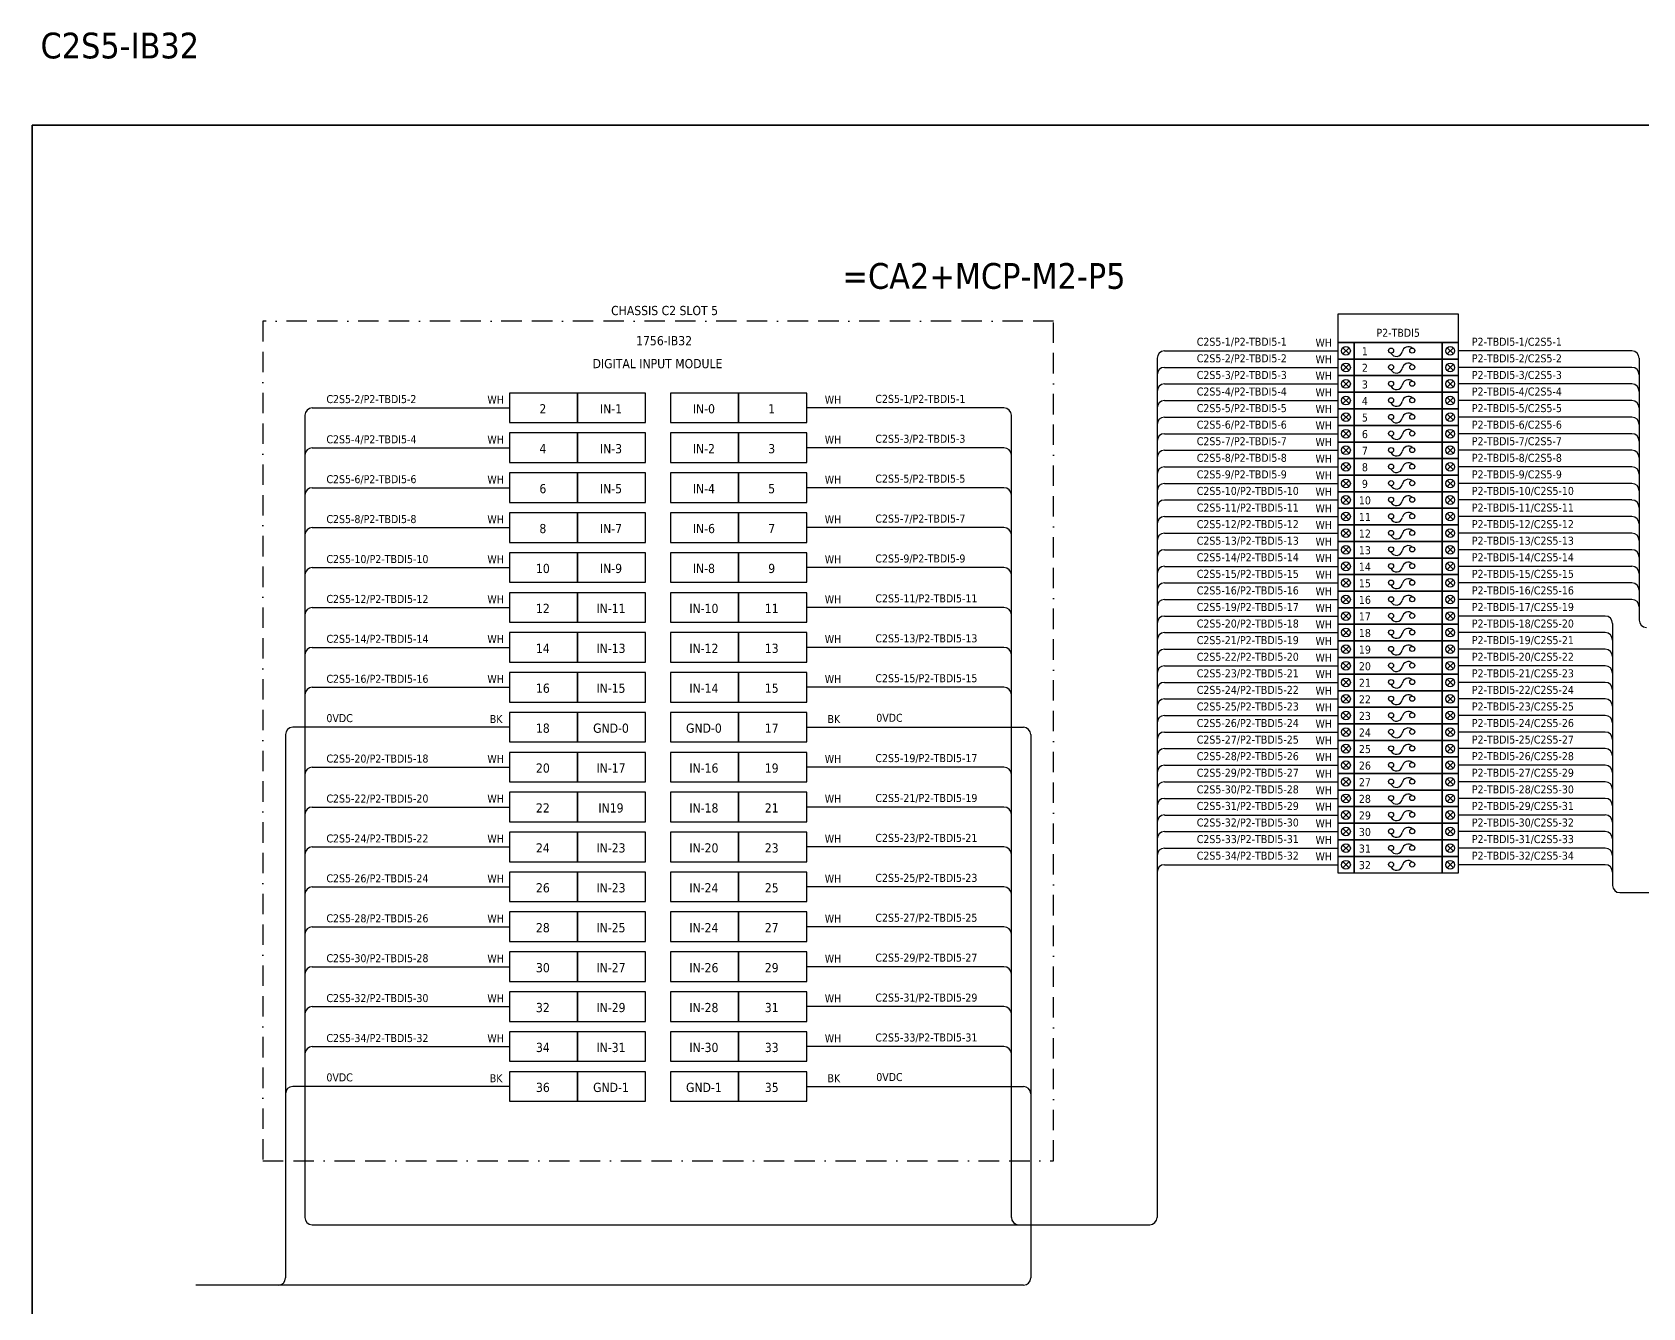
# Model space of a CAD drawing. Header units: millimetres. Extents: x 0 to 54213, y -3004 to 2820.
# Drawn here: x 20967 to 22969, y -1770 to -184 of the extents above; entities that cross this region are included whole.
import ezdxf
from ezdxf.enums import TextEntityAlignment as Align

# ---------------------------------------------------------------- set-up
doc = ezdxf.new("R2010")
doc.units = ezdxf.units.MM
doc.linetypes.add('BORDERX2', pattern=[88.9, 25.4, -12.7, 25.4, -12.7, 0, -12.7])
doc.layers.add('HELPPOINT', color=7, linetype='Continuous')
doc.layers.add('x01001-FrameArea', color=2, linetype='BORDERX2')
for name, color, linetype, lineweight in [('IE-EQUIP', 253, 'Continuous', 25), ('IE-WIRE', 7, 'Continuous', 25), ('power', 7, 'Continuous', 25)]:
    doc.layers.add(name, color=color, linetype=linetype, lineweight=lineweight)
doc.styles.add('Tahoma', font='')
doc.styles.get('Tahoma').set_extended_font_data('Tahoma')

msp = doc.modelspace()

# ---------------------------------------------------------------- linework, layer by layer
at = {"color": 1, "ltscale": 25.4}
for p, q in [((22603.7, -576.7), (22596.1, -584.4)), ((22596.1, -576.7), (22603.7, -584.4)), ((22725.8, -576.7), (22733.5, -584.4)), ((22733.5, -576.7), (22725.8, -584.4)), ((22603.7, -597.3), (22596.1, -605)), ((22596.1, -597.3), (22603.7, -605)), ((22725.8, -597.3), (22733.5, -605)), ((22733.5, -597.3), (22725.8, -605)), ((22603.7, -617.9), (22596.1, -625.6)), ((22596.1, -617.9), (22603.7, -625.6)), ((22725.8, -617.9), (22733.5, -625.6)), ((22733.5, -617.9), (22725.8, -625.6)), ((22603.7, -638.5), (22596.1, -646.2)), ((22596.1, -638.5), (22603.7, -646.2)), ((22725.8, -638.5), (22733.5, -646.2)), ((22733.5, -638.5), (22725.8, -646.2)), ((22603.7, -659.1), (22596.1, -666.8)), ((22596.1, -659.1), (22603.7, -666.8)), ((22725.8, -659.1), (22733.5, -666.8)), ((22733.5, -659.1), (22725.8, -666.8)), ((22603.7, -679.7), (22596.1, -687.4)), ((22596.1, -679.7), (22603.7, -687.4)), ((22725.8, -679.7), (22733.5, -687.4)), ((22733.5, -679.7), (22725.8, -687.4)), ((22603.7, -700.4), (22596.1, -708)), ((22596.1, -700.4), (22603.7, -708)), ((22725.8, -700.4), (22733.5, -708)), ((22733.5, -700.4), (22725.8, -708)), ((22603.7, -721), (22596.1, -728.6)), ((22596.1, -721), (22603.7, -728.6)), ((22725.8, -721), (22733.5, -728.6)), ((22733.5, -721), (22725.8, -728.6)), ((22603.7, -741.6), (22596.1, -749.3)), ((22596.1, -741.6), (22603.7, -749.3)), ((22725.8, -741.6), (22733.5, -749.3)), ((22733.5, -741.6), (22725.8, -749.3)), ((22603.7, -762.2), (22596.1, -769.9)), ((22596.1, -762.2), (22603.7, -769.9)), ((22725.8, -762.2), (22733.5, -769.9)), ((22733.5, -762.2), (22725.8, -769.9)), ((22603.7, -782.8), (22596.1, -790.5)), ((22596.1, -782.8), (22603.7, -790.5)), ((22725.8, -782.8), (22733.5, -790.5)), ((22733.5, -782.8), (22725.8, -790.5)), ((22603.7, -803.4), (22596.1, -811.1)), ((22596.1, -803.4), (22603.7, -811.1)), ((22725.8, -803.4), (22733.5, -811.1)), ((22733.5, -803.4), (22725.8, -811.1)), ((22603.7, -824), (22596.1, -831.7)), ((22596.1, -824), (22603.7, -831.7)), ((22725.8, -824), (22733.5, -831.7)), ((22733.5, -824), (22725.8, -831.7)), ((22603.7, -844.6), (22596.1, -852.3)), ((22596.1, -844.6), (22603.7, -852.3)), ((22725.8, -844.6), (22733.5, -852.3)), ((22733.5, -844.6), (22725.8, -852.3)), ((22603.7, -865.3), (22596.1, -872.9)), ((22596.1, -865.3), (22603.7, -872.9)), ((22725.8, -865.3), (22733.5, -872.9)), ((22733.5, -865.3), (22725.8, -872.9)), ((22603.7, -885.9), (22596.1, -893.5)), ((22596.1, -885.9), (22603.7, -893.5)), ((22725.8, -885.9), (22733.5, -893.5)), ((22733.5, -885.9), (22725.8, -893.5)), ((22603.7, -906.5), (22596.1, -914.1)), ((22596.1, -906.5), (22603.7, -914.1)), ((22725.8, -906.5), (22733.5, -914.1)), ((22733.5, -906.5), (22725.8, -914.1)), ((22603.7, -927.1), (22596.1, -934.8)), ((22596.1, -927.1), (22603.7, -934.8)), ((22725.8, -927.1), (22733.5, -934.8)), ((22733.5, -927.1), (22725.8, -934.8)), ((22603.7, -947.7), (22596.1, -955.4)), ((22596.1, -947.7), (22603.7, -955.4)), ((22725.8, -947.7), (22733.5, -955.4)), ((22733.5, -947.7), (22725.8, -955.4)), ((22603.7, -968.3), (22596.1, -976)), ((22596.1, -968.3), (22603.7, -976)), ((22725.8, -968.3), (22733.5, -976)), ((22733.5, -968.3), (22725.8, -976)), ((22603.7, -988.9), (22596.1, -996.6)), ((22596.1, -988.9), (22603.7, -996.6)), ((22725.8, -988.9), (22733.5, -996.6)), ((22733.5, -988.9), (22725.8, -996.6)), ((22603.7, -1009.5), (22596.1, -1017.2)), ((22596.1, -1009.5), (22603.7, -1017.2)), ((22725.8, -1009.5), (22733.5, -1017.2)), ((22733.5, -1009.5), (22725.8, -1017.2)), ((22603.7, -1030.1), (22596.1, -1037.8)), ((22596.1, -1030.1), (22603.7, -1037.8)), ((22725.8, -1030.1), (22733.5, -1037.8)), ((22733.5, -1030.1), (22725.8, -1037.8)), ((22603.7, -1050.8), (22596.1, -1058.4)), ((22596.1, -1050.8), (22603.7, -1058.4)), ((22725.8, -1050.8), (22733.5, -1058.4)), ((22733.5, -1050.8), (22725.8, -1058.4)), ((22603.7, -1071.4), (22596.1, -1079)), ((22596.1, -1071.4), (22603.7, -1079)), ((22725.8, -1071.4), (22733.5, -1079)), ((22733.5, -1071.4), (22725.8, -1079)), ((22603.7, -1092), (22596.1, -1099.7)), ((22596.1, -1092), (22603.7, -1099.7)), ((22725.8, -1092), (22733.5, -1099.7)), ((22733.5, -1092), (22725.8, -1099.7)), ((22603.7, -1112.6), (22596.1, -1120.3)), ((22596.1, -1112.6), (22603.7, -1120.3)), ((22725.8, -1112.6), (22733.5, -1120.3)), ((22733.5, -1112.6), (22725.8, -1120.3)), ((22603.7, -1133.2), (22596.1, -1140.9)), ((22596.1, -1133.2), (22603.7, -1140.9)), ((22725.8, -1133.2), (22733.5, -1140.9)), ((22733.5, -1133.2), (22725.8, -1140.9)), ((22603.7, -1153.8), (22596.1, -1161.5)), ((22596.1, -1153.8), (22603.7, -1161.5)), ((22725.8, -1153.8), (22733.5, -1161.5)), ((22733.5, -1153.8), (22725.8, -1161.5)), ((22603.7, -1174.4), (22596.1, -1182.1)), ((22596.1, -1174.4), (22603.7, -1182.1)), ((22725.8, -1174.4), (22733.5, -1182.1)), ((22733.5, -1174.4), (22725.8, -1182.1)), ((22603.7, -1195), (22596.1, -1202.7)), ((22596.1, -1195), (22603.7, -1202.7)), ((22725.8, -1195), (22733.5, -1202.7)), ((22733.5, -1195), (22725.8, -1202.7)), ((22603.7, -1215.7), (22596.1, -1223.3)), ((22596.1, -1215.7), (22603.7, -1223.3)), ((22725.8, -1215.7), (22733.5, -1223.3)), ((22733.5, -1215.7), (22725.8, -1223.3))]:
    msp.add_line(p, q, dxfattribs=at)
at = {"color": 4, "ltscale": 25.4}
msp.add_lwpolyline([(22589.6, -570.2), (22739.9, -570.2), (22739.9, -535), (22589.6, -535)], close=True, dxfattribs=at)
at = {"color": 1, "ltscale": 25.4}
for points in [[(22589.6, -590.8), (22610.2, -590.8), (22610.2, -570.2), (22589.6, -570.2)], [(22610.2, -590.8), (22719.3, -590.8), (22719.3, -570.2), (22610.2, -570.2)], [(22719.3, -590.8), (22739.9, -590.8), (22739.9, -570.2), (22719.3, -570.2)], [(22589.6, -611.4), (22610.2, -611.4), (22610.2, -590.8), (22589.6, -590.8)], [(22610.2, -611.4), (22719.3, -611.4), (22719.3, -590.8), (22610.2, -590.8)], [(22719.3, -611.4), (22739.9, -611.4), (22739.9, -590.8), (22719.3, -590.8)], [(22589.6, -632.1), (22610.2, -632.1), (22610.2, -611.4), (22589.6, -611.4)], [(22610.2, -632.1), (22719.3, -632.1), (22719.3, -611.4), (22610.2, -611.4)], [(22719.3, -632.1), (22739.9, -632.1), (22739.9, -611.4), (22719.3, -611.4)], [(22589.6, -652.7), (22610.2, -652.7), (22610.2, -632.1), (22589.6, -632.1)], [(22610.2, -652.7), (22719.3, -652.7), (22719.3, -632.1), (22610.2, -632.1)], [(22719.3, -652.7), (22739.9, -652.7), (22739.9, -632.1), (22719.3, -632.1)], [(22589.6, -673.3), (22610.2, -673.3), (22610.2, -652.7), (22589.6, -652.7)], [(22610.2, -673.3), (22719.3, -673.3), (22719.3, -652.7), (22610.2, -652.7)], [(22719.3, -673.3), (22739.9, -673.3), (22739.9, -652.7), (22719.3, -652.7)], [(22589.6, -693.9), (22610.2, -693.9), (22610.2, -673.3), (22589.6, -673.3)], [(22610.2, -693.9), (22719.3, -693.9), (22719.3, -673.3), (22610.2, -673.3)], [(22719.3, -693.9), (22739.9, -693.9), (22739.9, -673.3), (22719.3, -673.3)], [(22589.6, -714.5), (22610.2, -714.5), (22610.2, -693.9), (22589.6, -693.9)], [(22610.2, -714.5), (22719.3, -714.5), (22719.3, -693.9), (22610.2, -693.9)], [(22719.3, -714.5), (22739.9, -714.5), (22739.9, -693.9), (22719.3, -693.9)], [(22589.6, -735.1), (22610.2, -735.1), (22610.2, -714.5), (22589.6, -714.5)], [(22610.2, -735.1), (22719.3, -735.1), (22719.3, -714.5), (22610.2, -714.5)], [(22719.3, -735.1), (22739.9, -735.1), (22739.9, -714.5), (22719.3, -714.5)], [(22589.6, -755.7), (22610.2, -755.7), (22610.2, -735.1), (22589.6, -735.1)], [(22610.2, -755.7), (22719.3, -755.7), (22719.3, -735.1), (22610.2, -735.1)], [(22719.3, -755.7), (22739.9, -755.7), (22739.9, -735.1), (22719.3, -735.1)], [(22589.6, -776.3), (22610.2, -776.3), (22610.2, -755.7), (22589.6, -755.7)], [(22610.2, -776.3), (22719.3, -776.3), (22719.3, -755.7), (22610.2, -755.7)], [(22719.3, -776.3), (22739.9, -776.3), (22739.9, -755.7), (22719.3, -755.7)], [(22589.6, -796.9), (22610.2, -796.9), (22610.2, -776.3), (22589.6, -776.3)], [(22610.2, -796.9), (22719.3, -796.9), (22719.3, -776.3), (22610.2, -776.3)], [(22719.3, -796.9), (22739.9, -796.9), (22739.9, -776.3), (22719.3, -776.3)], [(22589.6, -817.6), (22610.2, -817.6), (22610.2, -796.9), (22589.6, -796.9)], [(22610.2, -817.6), (22719.3, -817.6), (22719.3, -796.9), (22610.2, -796.9)], [(22719.3, -817.6), (22739.9, -817.6), (22739.9, -796.9), (22719.3, -796.9)], [(22589.6, -838.2), (22610.2, -838.2), (22610.2, -817.6), (22589.6, -817.6)], [(22610.2, -838.2), (22719.3, -838.2), (22719.3, -817.6), (22610.2, -817.6)], [(22719.3, -838.2), (22739.9, -838.2), (22739.9, -817.6), (22719.3, -817.6)], [(22589.6, -858.8), (22610.2, -858.8), (22610.2, -838.2), (22589.6, -838.2)], [(22610.2, -858.8), (22719.3, -858.8), (22719.3, -838.2), (22610.2, -838.2)], [(22719.3, -858.8), (22739.9, -858.8), (22739.9, -838.2), (22719.3, -838.2)], [(22589.6, -879.4), (22610.2, -879.4), (22610.2, -858.8), (22589.6, -858.8)], [(22610.2, -879.4), (22719.3, -879.4), (22719.3, -858.8), (22610.2, -858.8)], [(22719.3, -879.4), (22739.9, -879.4), (22739.9, -858.8), (22719.3, -858.8)], [(22589.6, -900), (22610.2, -900), (22610.2, -879.4), (22589.6, -879.4)], [(22610.2, -900), (22719.3, -900), (22719.3, -879.4), (22610.2, -879.4)], [(22719.3, -900), (22739.9, -900), (22739.9, -879.4), (22719.3, -879.4)], [(22589.6, -920.6), (22610.2, -920.6), (22610.2, -900), (22589.6, -900)], [(22610.2, -920.6), (22719.3, -920.6), (22719.3, -900), (22610.2, -900)], [(22719.3, -920.6), (22739.9, -920.6), (22739.9, -900), (22719.3, -900)], [(22589.6, -941.2), (22610.2, -941.2), (22610.2, -920.6), (22589.6, -920.6)], [(22610.2, -941.2), (22719.3, -941.2), (22719.3, -920.6), (22610.2, -920.6)], [(22719.3, -941.2), (22739.9, -941.2), (22739.9, -920.6), (22719.3, -920.6)], [(22589.6, -961.8), (22610.2, -961.8), (22610.2, -941.2), (22589.6, -941.2)], [(22610.2, -961.8), (22719.3, -961.8), (22719.3, -941.2), (22610.2, -941.2)], [(22719.3, -961.8), (22739.9, -961.8), (22739.9, -941.2), (22719.3, -941.2)], [(22589.6, -982.5), (22610.2, -982.5), (22610.2, -961.8), (22589.6, -961.8)], [(22610.2, -982.5), (22719.3, -982.5), (22719.3, -961.8), (22610.2, -961.8)], [(22719.3, -982.5), (22739.9, -982.5), (22739.9, -961.8), (22719.3, -961.8)], [(22589.6, -1003.1), (22610.2, -1003.1), (22610.2, -982.5), (22589.6, -982.5)], [(22610.2, -1003.1), (22719.3, -1003.1), (22719.3, -982.5), (22610.2, -982.5)], [(22719.3, -1003.1), (22739.9, -1003.1), (22739.9, -982.5), (22719.3, -982.5)], [(22589.6, -1023.7), (22610.2, -1023.7), (22610.2, -1003.1), (22589.6, -1003.1)], [(22610.2, -1023.7), (22719.3, -1023.7), (22719.3, -1003.1), (22610.2, -1003.1)], [(22719.3, -1023.7), (22739.9, -1023.7), (22739.9, -1003.1), (22719.3, -1003.1)], [(22589.6, -1044.3), (22610.2, -1044.3), (22610.2, -1023.7), (22589.6, -1023.7)], [(22610.2, -1044.3), (22719.3, -1044.3), (22719.3, -1023.7), (22610.2, -1023.7)], [(22719.3, -1044.3), (22739.9, -1044.3), (22739.9, -1023.7), (22719.3, -1023.7)], [(22589.6, -1064.9), (22610.2, -1064.9), (22610.2, -1044.3), (22589.6, -1044.3)], [(22610.2, -1064.9), (22719.3, -1064.9), (22719.3, -1044.3), (22610.2, -1044.3)], [(22719.3, -1064.9), (22739.9, -1064.9), (22739.9, -1044.3), (22719.3, -1044.3)], [(22589.6, -1085.5), (22610.2, -1085.5), (22610.2, -1064.9), (22589.6, -1064.9)], [(22610.2, -1085.5), (22719.3, -1085.5), (22719.3, -1064.9), (22610.2, -1064.9)], [(22719.3, -1085.5), (22739.9, -1085.5), (22739.9, -1064.9), (22719.3, -1064.9)], [(22589.6, -1106.1), (22610.2, -1106.1), (22610.2, -1085.5), (22589.6, -1085.5)], [(22610.2, -1106.1), (22719.3, -1106.1), (22719.3, -1085.5), (22610.2, -1085.5)], [(22719.3, -1106.1), (22739.9, -1106.1), (22739.9, -1085.5), (22719.3, -1085.5)], [(22589.6, -1126.7), (22610.2, -1126.7), (22610.2, -1106.1), (22589.6, -1106.1)], [(22610.2, -1126.7), (22719.3, -1126.7), (22719.3, -1106.1), (22610.2, -1106.1)], [(22719.3, -1126.7), (22739.9, -1126.7), (22739.9, -1106.1), (22719.3, -1106.1)], [(22589.6, -1147.3), (22610.2, -1147.3), (22610.2, -1126.7), (22589.6, -1126.7)], [(22610.2, -1147.3), (22719.3, -1147.3), (22719.3, -1126.7), (22610.2, -1126.7)], [(22719.3, -1147.3), (22739.9, -1147.3), (22739.9, -1126.7), (22719.3, -1126.7)], [(22589.6, -1168), (22610.2, -1168), (22610.2, -1147.3), (22589.6, -1147.3)], [(22610.2, -1168), (22719.3, -1168), (22719.3, -1147.3), (22610.2, -1147.3)], [(22719.3, -1168), (22739.9, -1168), (22739.9, -1147.3), (22719.3, -1147.3)], [(22589.6, -1188.6), (22610.2, -1188.6), (22610.2, -1168), (22589.6, -1168)], [(22610.2, -1188.6), (22719.3, -1188.6), (22719.3, -1168), (22610.2, -1168)], [(22719.3, -1188.6), (22739.9, -1188.6), (22739.9, -1168), (22719.3, -1168)], [(22589.6, -1209.2), (22610.2, -1209.2), (22610.2, -1188.6), (22589.6, -1188.6)], [(22610.2, -1209.2), (22719.3, -1209.2), (22719.3, -1188.6), (22610.2, -1188.6)], [(22719.3, -1209.2), (22739.9, -1209.2), (22739.9, -1188.6), (22719.3, -1188.6)], [(22589.6, -1229.8), (22610.2, -1229.8), (22610.2, -1209.2), (22589.6, -1209.2)], [(22610.2, -1229.8), (22719.3, -1229.8), (22719.3, -1209.2), (22610.2, -1209.2)], [(22719.3, -1229.8), (22739.9, -1229.8), (22739.9, -1209.2), (22719.3, -1209.2)]]:
    msp.add_lwpolyline(points, close=True, dxfattribs=at)
for centre in [(22599.9, -580.5), (22729.6, -580.5), (22599.9, -601.1), (22729.6, -601.1), (22599.9, -621.7), (22729.6, -621.7), (22599.9, -642.4), (22729.6, -642.4), (22599.9, -663), (22729.6, -663), (22599.9, -683.6), (22729.6, -683.6), (22599.9, -704.2), (22729.6, -704.2), (22599.9, -724.8), (22729.6, -724.8), (22599.9, -745.4), (22729.6, -745.4), (22599.9, -766), (22729.6, -766), (22599.9, -786.6), (22729.6, -786.6), (22599.9, -807.3), (22729.6, -807.3), (22599.9, -827.9), (22729.6, -827.9), (22599.9, -848.5), (22729.6, -848.5), (22599.9, -869.1), (22729.6, -869.1), (22599.9, -889.7), (22729.6, -889.7), (22599.9, -910.3), (22729.6, -910.3), (22599.9, -930.9), (22729.6, -930.9), (22599.9, -951.5), (22729.6, -951.5), (22599.9, -972.1), (22729.6, -972.1), (22599.9, -992.8), (22729.6, -992.8), (22599.9, -1013.4), (22729.6, -1013.4), (22599.9, -1034), (22729.6, -1034), (22599.9, -1054.6), (22729.6, -1054.6), (22599.9, -1075.2), (22729.6, -1075.2), (22599.9, -1095.8), (22729.6, -1095.8), (22599.9, -1116.4), (22729.6, -1116.4), (22599.9, -1137), (22729.6, -1137), (22599.9, -1157.7), (22729.6, -1157.7), (22599.9, -1178.3), (22729.6, -1178.3), (22599.9, -1198.9), (22729.6, -1198.9), (22599.9, -1219.5), (22729.6, -1219.5)]:
    msp.add_circle(centre, 5.42, dxfattribs=at)
at = {"layer": 'HELPPOINT', "color": 4, "lineweight": 35}
for p, q in [((20966.5, -3004.2), (20966.5, -300)), ((20966.5, -300), (24859.8, -300)), ((20966.5, -3004.2), (20966.5, -300)), ((20966.5, -300), (24859.8, -300))]:
    msp.add_line(p, q, dxfattribs=at)
at = {"layer": 'IE-EQUIP', "linetype": 'Continuous', "ltscale": 25.4}
for points in [[(21559.9, -669.8), (21644.6, -669.8), (21644.6, -633.1), (21559.9, -633.1)], [(21644.6, -669.8), (21729.2, -669.8), (21729.2, -633.1), (21644.6, -633.1)], [(21760.1, -669.8), (21844.7, -669.8), (21844.7, -633.1), (21760.1, -633.1)], [(21844.7, -669.8), (21929.4, -669.8), (21929.4, -633.1), (21844.7, -633.1)], [(21559.9, -719.4), (21644.6, -719.4), (21644.6, -682.7), (21559.9, -682.7)], [(21644.6, -719.4), (21729.2, -719.4), (21729.2, -682.7), (21644.6, -682.7)], [(21760.1, -719.4), (21844.7, -719.4), (21844.7, -682.7), (21760.1, -682.7)], [(21844.7, -719.4), (21929.4, -719.4), (21929.4, -682.7), (21844.7, -682.7)], [(21559.9, -769.1), (21644.6, -769.1), (21644.6, -732.4), (21559.9, -732.4)], [(21644.6, -769.1), (21729.2, -769.1), (21729.2, -732.4), (21644.6, -732.4)], [(21760.1, -769.1), (21844.7, -769.1), (21844.7, -732.4), (21760.1, -732.4)], [(21844.7, -769.1), (21929.4, -769.1), (21929.4, -732.4), (21844.7, -732.4)], [(21559.9, -818.7), (21644.6, -818.7), (21644.6, -782), (21559.9, -782)], [(21644.6, -818.7), (21729.2, -818.7), (21729.2, -782), (21644.6, -782)], [(21760.1, -818.7), (21844.7, -818.7), (21844.7, -782), (21760.1, -782)], [(21844.7, -818.7), (21929.4, -818.7), (21929.4, -782), (21844.7, -782)], [(21559.9, -868.3), (21644.6, -868.3), (21644.6, -831.6), (21559.9, -831.6)], [(21644.6, -868.3), (21729.2, -868.3), (21729.2, -831.6), (21644.6, -831.6)], [(21760.1, -868.3), (21844.7, -868.3), (21844.7, -831.6), (21760.1, -831.6)], [(21844.7, -868.3), (21929.4, -868.3), (21929.4, -831.6), (21844.7, -831.6)], [(21559.9, -918), (21644.6, -918), (21644.6, -881.3), (21559.9, -881.3)], [(21644.6, -918), (21729.2, -918), (21729.2, -881.3), (21644.6, -881.3)], [(21760.1, -918), (21844.7, -918), (21844.7, -881.3), (21760.1, -881.3)], [(21844.7, -918), (21929.4, -918), (21929.4, -881.3), (21844.7, -881.3)], [(21559.9, -967.6), (21644.6, -967.6), (21644.6, -930.9), (21559.9, -930.9)], [(21644.6, -967.6), (21729.2, -967.6), (21729.2, -930.9), (21644.6, -930.9)], [(21760.1, -967.6), (21844.7, -967.6), (21844.7, -930.9), (21760.1, -930.9)], [(21844.7, -967.6), (21929.4, -967.6), (21929.4, -930.9), (21844.7, -930.9)], [(21559.9, -1017.2), (21644.6, -1017.2), (21644.6, -980.5), (21559.9, -980.5)], [(21644.6, -1017.2), (21729.2, -1017.2), (21729.2, -980.5), (21644.6, -980.5)], [(21760.1, -1017.2), (21844.7, -1017.2), (21844.7, -980.5), (21760.1, -980.5)], [(21844.7, -1017.2), (21929.4, -1017.2), (21929.4, -980.5), (21844.7, -980.5)], [(21559.9, -1066.9), (21644.6, -1066.9), (21644.6, -1030.2), (21559.9, -1030.2)], [(21644.6, -1066.9), (21729.2, -1066.9), (21729.2, -1030.2), (21644.6, -1030.2)], [(21760.1, -1066.9), (21844.7, -1066.9), (21844.7, -1030.2), (21760.1, -1030.2)], [(21844.7, -1066.9), (21929.4, -1066.9), (21929.4, -1030.2), (21844.7, -1030.2)], [(21559.9, -1116.5), (21644.6, -1116.5), (21644.6, -1079.8), (21559.9, -1079.8)], [(21644.6, -1116.5), (21729.2, -1116.5), (21729.2, -1079.8), (21644.6, -1079.8)], [(21760.1, -1116.5), (21844.7, -1116.5), (21844.7, -1079.8), (21760.1, -1079.8)], [(21844.7, -1116.5), (21929.4, -1116.5), (21929.4, -1079.8), (21844.7, -1079.8)], [(21559.9, -1166.1), (21644.6, -1166.1), (21644.6, -1129.4), (21559.9, -1129.4)], [(21644.6, -1166.1), (21729.2, -1166.1), (21729.2, -1129.4), (21644.6, -1129.4)], [(21760.1, -1166.1), (21844.7, -1166.1), (21844.7, -1129.4), (21760.1, -1129.4)], [(21844.7, -1166.1), (21929.4, -1166.1), (21929.4, -1129.4), (21844.7, -1129.4)], [(21559.9, -1215.8), (21644.6, -1215.8), (21644.6, -1179.1), (21559.9, -1179.1)], [(21644.6, -1215.8), (21729.2, -1215.8), (21729.2, -1179.1), (21644.6, -1179.1)], [(21760.1, -1215.8), (21844.7, -1215.8), (21844.7, -1179.1), (21760.1, -1179.1)], [(21844.7, -1215.8), (21929.4, -1215.8), (21929.4, -1179.1), (21844.7, -1179.1)], [(21559.9, -1265.4), (21644.6, -1265.4), (21644.6, -1228.7), (21559.9, -1228.7)], [(21644.6, -1265.4), (21729.2, -1265.4), (21729.2, -1228.7), (21644.6, -1228.7)], [(21760.1, -1265.4), (21844.7, -1265.4), (21844.7, -1228.7), (21760.1, -1228.7)], [(21844.7, -1265.4), (21929.4, -1265.4), (21929.4, -1228.7), (21844.7, -1228.7)], [(21559.9, -1315), (21644.6, -1315), (21644.6, -1278.3), (21559.9, -1278.3)], [(21644.6, -1315), (21729.2, -1315), (21729.2, -1278.3), (21644.6, -1278.3)], [(21760.1, -1315), (21844.7, -1315), (21844.7, -1278.3), (21760.1, -1278.3)], [(21844.7, -1315), (21929.4, -1315), (21929.4, -1278.3), (21844.7, -1278.3)], [(21559.9, -1364.7), (21644.6, -1364.7), (21644.6, -1328), (21559.9, -1328)], [(21644.6, -1364.7), (21729.2, -1364.7), (21729.2, -1328), (21644.6, -1328)], [(21760.1, -1364.7), (21844.7, -1364.7), (21844.7, -1328), (21760.1, -1328)], [(21844.7, -1364.7), (21929.4, -1364.7), (21929.4, -1328), (21844.7, -1328)], [(21559.9, -1414.3), (21644.6, -1414.3), (21644.6, -1377.6), (21559.9, -1377.6)], [(21644.6, -1414.3), (21729.2, -1414.3), (21729.2, -1377.6), (21644.6, -1377.6)], [(21760.1, -1414.3), (21844.7, -1414.3), (21844.7, -1377.6), (21760.1, -1377.6)], [(21844.7, -1414.3), (21929.4, -1414.3), (21929.4, -1377.6), (21844.7, -1377.6)], [(21559.9, -1463.9), (21644.6, -1463.9), (21644.6, -1427.2), (21559.9, -1427.2)], [(21644.6, -1463.9), (21729.2, -1463.9), (21729.2, -1427.2), (21644.6, -1427.2)], [(21760.1, -1463.9), (21844.7, -1463.9), (21844.7, -1427.2), (21760.1, -1427.2)], [(21844.7, -1463.9), (21929.4, -1463.9), (21929.4, -1427.2), (21844.7, -1427.2)], [(21559.9, -1513.6), (21644.6, -1513.6), (21644.6, -1476.9), (21559.9, -1476.9)], [(21644.6, -1513.6), (21729.2, -1513.6), (21729.2, -1476.9), (21644.6, -1476.9)], [(21760.1, -1513.6), (21844.7, -1513.6), (21844.7, -1476.9), (21760.1, -1476.9)], [(21844.7, -1513.6), (21929.4, -1513.6), (21929.4, -1476.9), (21844.7, -1476.9)]]:
    msp.add_lwpolyline(points, close=True, dxfattribs=at)
at = {"layer": 'IE-WIRE', "color": 4, "ltscale": 25.4}
for p, q in [((22374.2, -580.5), (22589.6, -580.5)), ((22955.3, -580.5), (22739.9, -580.5)), ((22365.1, -589.7), (22365.1, -1658.1)), ((22964.4, -589.7), (22964.4, -915.4)), ((22374.2, -601.1), (22589.6, -601.1)), ((22955.3, -601.1), (22739.9, -601.1)), ((22374.2, -621.7), (22589.6, -621.7)), ((22955.3, -621.7), (22739.9, -621.7)), ((21305.5, -660.6), (21305.5, -1658.1)), ((21314.7, -651.5), (21559.9, -651.5)), ((22174.7, -651.5), (21929.4, -651.5)), ((22183.8, -660.6), (22183.8, -1658.1)), ((22374.2, -642.4), (22589.6, -642.4)), ((22955.3, -642.4), (22739.9, -642.4)), ((22374.2, -663), (22589.6, -663)), ((22955.3, -663), (22739.9, -663)), ((22374.2, -683.6), (22589.6, -683.6)), ((22955.3, -683.6), (22739.9, -683.6)), ((21314.7, -701.1), (21559.9, -701.1)), ((22174.7, -701.1), (21929.4, -701.1)), ((22374.2, -704.2), (22589.6, -704.2)), ((22955.3, -704.2), (22739.9, -704.2)), ((22374.2, -724.8), (22589.6, -724.8)), ((22955.3, -724.8), (22739.9, -724.8)), ((21314.7, -750.7), (21559.9, -750.7)), ((22174.7, -750.7), (21929.4, -750.7)), ((22374.2, -745.4), (22589.6, -745.4)), ((22955.3, -745.4), (22739.9, -745.4)), ((22374.2, -766), (22589.6, -766)), ((22955.3, -766), (22739.9, -766)), ((21314.7, -800.4), (21559.9, -800.4)), ((22174.7, -800.4), (21929.4, -800.4)), ((22374.2, -786.6), (22589.6, -786.6)), ((22955.3, -786.6), (22739.9, -786.6)), ((22374.2, -807.3), (22589.6, -807.3)), ((22955.3, -807.3), (22739.9, -807.3)), ((22374.2, -827.9), (22589.6, -827.9)), ((22955.3, -827.9), (22739.9, -827.9)), ((21314.7, -850), (21559.9, -850)), ((22174.7, -850), (21929.4, -850)), ((22374.2, -848.5), (22589.6, -848.5)), ((22955.3, -848.5), (22739.9, -848.5)), ((22374.2, -869.1), (22589.6, -869.1)), ((22955.3, -869.1), (22739.9, -869.1)), ((21314.7, -899.6), (21559.9, -899.6)), ((22174.7, -899.6), (21929.4, -899.6)), ((22374.2, -889.7), (22589.6, -889.7)), ((22955.3, -889.7), (22739.9, -889.7)), ((22374.2, -910.3), (22589.6, -910.3)), ((22922.2, -910.3), (22739.9, -910.3)), ((22931.3, -919.5), (22931.3, -1245.2)), ((22374.2, -930.9), (22589.6, -930.9)), ((22922.2, -930.9), (22739.9, -930.9)), ((21314.7, -949.3), (21559.9, -949.3)), ((22174.7, -949.3), (21929.4, -949.3)), ((22374.2, -951.5), (22589.6, -951.5)), ((22922.2, -951.5), (22739.9, -951.5)), ((22374.2, -972.1), (22589.6, -972.1)), ((22922.2, -972.1), (22739.9, -972.1)), ((21314.7, -998.9), (21559.9, -998.9)), ((22174.7, -998.9), (21929.4, -998.9)), ((22374.2, -992.8), (22589.6, -992.8)), ((22922.2, -992.8), (22739.9, -992.8)), ((22374.2, -1013.4), (22589.6, -1013.4)), ((22922.2, -1013.4), (22739.9, -1013.4)), ((22374.2, -1034), (22589.6, -1034)), ((22922.2, -1034), (22739.9, -1034)), ((22374.2, -1054.6), (22589.6, -1054.6)), ((22922.2, -1054.6), (22739.9, -1054.6)), ((22374.2, -1075.2), (22589.6, -1075.2)), ((22922.2, -1075.2), (22739.9, -1075.2)), ((21314.7, -1098.2), (21559.9, -1098.2)), ((22174.7, -1098.2), (21929.4, -1098.2)), ((22374.2, -1095.8), (22589.6, -1095.8)), ((22922.2, -1095.8), (22739.9, -1095.8)), ((22374.2, -1116.4), (22589.6, -1116.4)), ((22922.2, -1116.4), (22739.9, -1116.4)), ((22374.2, -1137), (22589.6, -1137)), ((22922.2, -1137), (22739.9, -1137)), ((21314.7, -1147.8), (21559.9, -1147.8)), ((22174.7, -1147.8), (21929.4, -1147.8)), ((22374.2, -1157.7), (22589.6, -1157.7)), ((22922.2, -1157.7), (22739.9, -1157.7)), ((22374.2, -1178.3), (22589.6, -1178.3)), ((22922.2, -1178.3), (22739.9, -1178.3)), ((21314.7, -1197.4), (21559.9, -1197.4)), ((22174.7, -1197.4), (21929.4, -1197.4)), ((22374.2, -1198.9), (22589.6, -1198.9)), ((22922.2, -1198.9), (22739.9, -1198.9)), ((22374.2, -1219.5), (22589.6, -1219.5)), ((22922.2, -1219.5), (22739.9, -1219.5)), ((21314.7, -1247.1), (21559.9, -1247.1)), ((22174.7, -1247.1), (21929.4, -1247.1)), ((21314.7, -1296.7), (21559.9, -1296.7)), ((22174.7, -1296.7), (21929.4, -1296.7)), ((21314.7, -1346.3), (21559.9, -1346.3)), ((22174.7, -1346.3), (21929.4, -1346.3)), ((21314.7, -1396), (21559.9, -1396)), ((22174.7, -1396), (21929.4, -1396)), ((21314.7, -1445.6), (21559.9, -1445.6)), ((22174.7, -1445.6), (21929.4, -1445.6))]:
    msp.add_line(p, q, dxfattribs=at)
at = {"layer": 'IE-WIRE', "color": 7, "ltscale": 25.4}
for p, q in [((21281.4, -1057.7), (21281.4, -1733.3)), ((21559.9, -1048.5), (21290.5, -1048.5)), ((21929.4, -1048.5), (22198.8, -1048.5)), ((22207.9, -1057.7), (22207.9, -1733.3)), ((21559.9, -1495.2), (21290.5, -1495.2)), ((21929.4, -1495.2), (22198.8, -1495.2)), ((22199, -1742.2), (21169.9, -1742.2))]:
    msp.add_line(p, q, dxfattribs=at)
at = {"layer": 'IE-WIRE', "color": 4}
for p, q in [((22940.3, -1254.1), (23206.1, -1254.1)), ((21314.6, -1667.2), (22355.9, -1667.2))]:
    msp.add_line(p, q, dxfattribs=at)
at = {"layer": 'IE-WIRE', "color": 4, "ltscale": 25.4}
for centre, radius, start, end in [((22374.2, -589.7), 9.14, 90, 180), ((22955.3, -589.7), 9.14, 0, 90), ((22374.2, -610.3), 9.14, 90, 180), ((22955.3, -610.3), 9.14, 0, 90), ((22374.2, -630.9), 9.14, 90, 180), ((22955.3, -630.9), 9.14, 0, 90), ((21314.7, -660.6), 9.17, 90, 180), ((22174.7, -660.6), 9.17, 0, 90), ((22374.2, -651.5), 9.14, 90, 180), ((22955.3, -651.5), 9.14, 0, 90), ((22374.2, -672.1), 9.14, 90, 180), ((22955.3, -672.1), 9.14, 0, 90), ((22374.2, -692.7), 9.14, 90, 180), ((22955.3, -692.7), 9.14, 0, 90), ((21314.7, -710.3), 9.17, 90, 180), ((22174.7, -710.3), 9.17, 0, 90), ((22374.2, -713.3), 9.14, 90, 180), ((22955.3, -713.3), 9.14, 0, 90), ((22374.2, -733.9), 9.14, 90, 180), ((22955.3, -733.9), 9.14, 0, 90), ((21314.7, -759.9), 9.17, 90, 180), ((22174.7, -759.9), 9.17, 0, 90), ((22374.2, -754.6), 9.14, 90, 180), ((22955.3, -754.6), 9.14, 0, 90), ((22374.2, -775.2), 9.14, 90, 180), ((22955.3, -775.2), 9.14, 0, 90), ((21314.7, -809.5), 9.17, 90, 180), ((22174.7, -809.5), 9.17, 0, 90), ((22374.2, -795.8), 9.14, 90, 180), ((22955.3, -795.8), 9.14, 0, 90), ((22374.2, -816.4), 9.14, 90, 180), ((22955.3, -816.4), 9.14, 0, 90), ((22374.2, -837), 9.14, 90, 180), ((22955.3, -837), 9.14, 0, 90), ((21314.7, -859.2), 9.17, 90, 180), ((22174.7, -859.2), 9.17, 0, 90), ((22374.2, -857.6), 9.14, 90, 180), ((22955.3, -857.6), 9.14, 0, 90), ((22374.2, -878.2), 9.14, 90, 180), ((22955.3, -878.2), 9.14, 0, 90), ((21314.7, -908.8), 9.17, 90, 180), ((22174.7, -908.8), 9.17, 0, 90), ((22374.2, -898.8), 9.14, 90, 180), ((22955.3, -898.8), 9.14, 0, 90), ((22374.2, -919.5), 9.14, 90, 180), ((22922.2, -919.5), 9.14, 0, 90), ((22374.2, -940.1), 9.14, 90, 180), ((22922.2, -940.1), 9.14, 0, 90), ((21314.7, -958.4), 9.17, 90, 180), ((22174.7, -958.4), 9.17, 0, 90), ((22374.2, -960.7), 9.14, 90, 180), ((22922.2, -960.7), 9.14, 0, 90), ((22374.2, -981.3), 9.14, 90, 180), ((22922.2, -981.3), 9.14, 0, 90), ((21314.7, -1008.1), 9.17, 90, 180), ((22174.7, -1008.1), 9.17, 0, 90), ((22374.2, -1001.9), 9.14, 90, 180), ((22922.2, -1001.9), 9.14, 0, 90), ((22374.2, -1022.5), 9.14, 90, 180), ((22922.2, -1022.5), 9.14, 0, 90), ((22374.2, -1043.1), 9.14, 90, 180), ((22922.2, -1043.1), 9.14, 0, 90), ((22374.2, -1063.7), 9.14, 90, 180), ((22922.2, -1063.7), 9.14, 0, 90), ((22374.2, -1084.3), 9.14, 90, 180), ((22922.2, -1084.3), 9.14, 0, 90), ((21314.7, -1107.3), 9.17, 90, 180), ((22174.7, -1107.3), 9.17, 0, 90), ((22374.2, -1105), 9.14, 90, 180), ((22922.2, -1105), 9.14, 0, 90), ((22374.2, -1125.6), 9.14, 90, 180), ((22922.2, -1125.6), 9.14, 0, 90), ((22374.2, -1146.2), 9.14, 90, 180), ((22922.2, -1146.2), 9.14, 0, 90), ((21314.7, -1157), 9.17, 90, 180), ((22174.7, -1157), 9.17, 0, 90), ((22374.2, -1166.8), 9.14, 90, 180), ((22922.2, -1166.8), 9.14, 0, 90), ((22374.2, -1187.4), 9.14, 90, 180), ((22922.2, -1187.4), 9.14, 0, 90), ((21314.7, -1206.6), 9.17, 90, 180), ((22174.7, -1206.6), 9.17, 0, 90), ((22374.2, -1208), 9.14, 90, 180), ((22922.2, -1208), 9.14, 0, 90), ((22374.2, -1228.6), 9.14, 90, 180), ((22922.2, -1228.6), 9.14, 0, 90), ((21314.7, -1256.2), 9.17, 90, 180), ((22174.7, -1256.2), 9.17, 0, 90), ((21314.7, -1305.9), 9.17, 90, 180), ((22174.7, -1305.9), 9.17, 0, 90), ((21314.7, -1355.5), 9.17, 90, 180), ((22174.7, -1355.5), 9.17, 0, 90), ((21314.7, -1405.1), 9.17, 90, 180), ((22174.7, -1405.1), 9.17, 0, 90), ((21314.7, -1454.8), 9.17, 90, 180), ((22174.7, -1454.8), 9.17, 0, 90)]:
    msp.add_arc(centre, radius, start, end, dxfattribs=at)
at = {"layer": 'IE-WIRE', "color": 4}
for centre, radius, start, end in [((22973.4, -915.4), 8.96, 180, 270), ((22940.3, -1245.2), 8.96, 180, 270), ((21314.6, -1658.1), 9.14, 180, 270), ((22193, -1658.1), 9.14, 180, 270), ((22355.9, -1658.1), 9.14, 270, 0)]:
    msp.add_arc(centre, radius, start, end, dxfattribs=at)
at = {"layer": 'IE-WIRE', "color": 7, "ltscale": 25.4}
for centre, radius, start, end in [((21290.5, -1057.7), 9.14, 90, 180), ((22198.8, -1057.7), 9.14, 0, 90), ((21290.5, -1504.4), 9.14, 90, 180), ((22198.8, -1504.4), 9.14, 0, 90), ((21272.4, -1733.3), 8.96, 270, 0), ((22199, -1733.3), 8.96, 270, 0), ((22199, -1733.3), 8.96, 270, 0)]:
    msp.add_arc(centre, radius, start, end, dxfattribs=at)
at = {"layer": 'power', "color": 1, "ltscale": 25.4}
for centre in [(22655.9, -580.2), (22682.3, -580.2), (22655.9, -600.8), (22682.3, -600.8), (22655.9, -621.4), (22682.3, -621.4), (22655.9, -642), (22682.3, -642), (22655.9, -662.7), (22682.3, -662.7), (22655.9, -683.3), (22682.3, -683.3), (22655.9, -703.9), (22682.3, -703.9), (22655.9, -724.5), (22682.3, -724.5), (22655.9, -745.1), (22682.3, -745.1), (22655.9, -765.7), (22682.3, -765.7), (22655.9, -786.3), (22682.3, -786.3), (22655.9, -806.9), (22682.3, -806.9), (22655.9, -827.5), (22682.3, -827.5), (22655.9, -848.2), (22682.3, -848.2), (22655.9, -868.8), (22682.3, -868.8), (22655.9, -889.4), (22682.3, -889.4), (22655.9, -910), (22682.3, -910), (22655.9, -930.6), (22682.3, -930.6), (22655.9, -951.2), (22682.3, -951.2), (22655.9, -971.8), (22682.3, -971.8), (22655.9, -992.4), (22682.3, -992.4), (22655.9, -1013.1), (22682.3, -1013.1), (22655.9, -1033.7), (22682.3, -1033.7), (22655.9, -1054.3), (22682.3, -1054.3), (22655.9, -1074.9), (22682.3, -1074.9), (22655.9, -1095.5), (22682.3, -1095.5), (22655.9, -1116.1), (22682.3, -1116.1), (22655.9, -1136.7), (22682.3, -1136.7), (22655.9, -1157.3), (22682.3, -1157.3), (22655.9, -1177.9), (22682.3, -1177.9), (22655.9, -1198.6), (22682.3, -1198.6), (22655.9, -1219.2), (22682.3, -1219.2)]:
    msp.add_circle(centre, 3.16, dxfattribs=at)
for centre, radius, start, end in [((22677.5, -583), 7.66, 51.1309, 171.3254), ((22662.6, -580), 7.52, 206.1634, 346.0383), ((22677.5, -603.6), 7.66, 51.1309, 171.3254), ((22662.6, -600.7), 7.52, 206.1634, 346.0383), ((22677.5, -624.2), 7.66, 51.1309, 171.3254), ((22662.6, -621.3), 7.52, 206.1634, 346.0383), ((22677.5, -644.8), 7.66, 51.1309, 171.3254), ((22662.6, -641.9), 7.52, 206.1634, 346.0383), ((22677.5, -665.5), 7.66, 51.1309, 171.3254), ((22662.6, -662.5), 7.52, 206.1634, 346.0383), ((22677.5, -686.1), 7.66, 51.1309, 171.3254), ((22662.6, -683.1), 7.52, 206.1634, 346.0383), ((22677.5, -706.7), 7.66, 51.1309, 171.3254), ((22662.6, -703.7), 7.52, 206.1634, 346.0383), ((22677.5, -727.3), 7.66, 51.1309, 171.3254), ((22662.6, -724.3), 7.52, 206.1634, 346.0383), ((22677.5, -747.9), 7.66, 51.1309, 171.3254), ((22662.6, -744.9), 7.52, 206.1634, 346.0383), ((22677.5, -768.5), 7.66, 51.1309, 171.3254), ((22662.6, -765.5), 7.52, 206.1634, 346.0383), ((22662.6, -786.2), 7.52, 206.1634, 346.0383), ((22677.5, -789.1), 7.66, 51.1309, 171.3254), ((22662.6, -806.8), 7.52, 206.1634, 346.0383), ((22677.5, -809.7), 7.66, 51.1309, 171.3254), ((22662.6, -827.4), 7.52, 206.1634, 346.0383), ((22677.5, -830.4), 7.66, 51.1309, 171.3254), ((22662.6, -848), 7.52, 206.1634, 346.0383), ((22677.5, -851), 7.66, 51.1309, 171.3254), ((22662.6, -868.6), 7.52, 206.1634, 346.0383), ((22677.5, -871.6), 7.66, 51.1309, 171.3254), ((22662.6, -889.2), 7.52, 206.1634, 346.0383), ((22677.5, -892.2), 7.66, 51.1309, 171.3254), ((22662.6, -909.8), 7.52, 206.1634, 346.0383), ((22677.5, -912.8), 7.66, 51.1309, 171.3254), ((22662.6, -930.4), 7.52, 206.1634, 346.0383), ((22677.5, -933.4), 7.66, 51.1309, 171.3254), ((22662.6, -951.1), 7.52, 206.1634, 346.0383), ((22677.5, -954), 7.66, 51.1309, 171.3254), ((22662.6, -971.7), 7.52, 206.1634, 346.0383), ((22677.5, -974.6), 7.66, 51.1309, 171.3254), ((22662.6, -992.3), 7.52, 206.1634, 346.0383), ((22677.5, -995.2), 7.66, 51.1309, 171.3254), ((22662.6, -1012.9), 7.52, 206.1634, 346.0383), ((22677.5, -1015.9), 7.66, 51.1309, 171.3254), ((22662.6, -1033.5), 7.52, 206.1634, 346.0383), ((22677.5, -1036.5), 7.66, 51.1309, 171.3254), ((22662.6, -1054.1), 7.52, 206.1634, 346.0383), ((22677.5, -1057.1), 7.66, 51.1309, 171.3254), ((22662.6, -1074.7), 7.52, 206.1634, 346.0383), ((22677.5, -1077.7), 7.66, 51.1309, 171.3254), ((22662.6, -1095.3), 7.52, 206.1634, 346.0383), ((22677.5, -1098.3), 7.66, 51.1309, 171.3254), ((22662.6, -1115.9), 7.52, 206.1634, 346.0383), ((22677.5, -1118.9), 7.66, 51.1309, 171.3254), ((22662.6, -1136.6), 7.52, 206.1634, 346.0383), ((22677.5, -1139.5), 7.66, 51.1309, 171.3254), ((22662.6, -1157.2), 7.52, 206.1634, 346.0383), ((22677.5, -1160.1), 7.66, 51.1309, 171.3254), ((22662.6, -1177.8), 7.52, 206.1634, 346.0383), ((22677.5, -1180.8), 7.66, 51.1309, 171.3254), ((22662.6, -1198.4), 7.52, 206.1634, 346.0383), ((22677.5, -1201.4), 7.66, 51.1309, 171.3254), ((22662.6, -1219), 7.52, 206.1634, 346.0383), ((22677.5, -1222), 7.66, 51.1309, 171.3254)]:
    msp.add_arc(centre, radius, start, end, dxfattribs=at)
at = {"layer": 'x01001-FrameArea'}
msp.add_lwpolyline([(21253.2, -1587.6), (22236.2, -1587.6), (22236.2, -543.7), (21253.2, -543.7)], close=True, dxfattribs=at)

# ---------------------------------------------------------------- texts
at = {"color": 2, "style": 'Tahoma'}
msp.add_text('C2S5-IB32', height=32, dxfattribs=at).set_placement((20976.9, -216.9))
for s, height, p in [('=CA2+MCP-M2-P5', 32, (22149.9, -487.4)), ('CHASSIS C2 SLOT 5', 11.441, (21752.7, -530.4)), ('1756-IB32', 11.44, (21752.1, -567.9)), ('DIGITAL INPUT MODULE', 11.441, (21743.9, -596.4)), ('2', 11.4, (21601.4, -652.6)), ('IN-1', 11.44, (21686.1, -652.6)), ('IN-0', 11.44, (21801.6, -652.6)), ('1', 11.4, (21885.9, -652.6)), ('4', 11.4, (21601.4, -702.2)), ('IN-3', 11.44, (21686.1, -702.2)), ('IN-2', 11.44, (21801.6, -702.2)), ('3', 11.4, (21885.9, -702.2)), ('6', 11.4, (21601.4, -751.9)), ('IN-5', 11.44, (21686.1, -751.9)), ('IN-4', 11.44, (21801.6, -751.9)), ('5', 11.4, (21885.9, -751.9)), ('8', 11.4, (21601.4, -801.5)), ('IN-7', 11.44, (21686.1, -801.5)), ('IN-6', 11.44, (21801.6, -801.5)), ('7', 11.4, (21885.9, -801.5)), ('10', 11.44, (21601.4, -851.1)), ('IN-9', 11.44, (21686.1, -851.1)), ('IN-8', 11.44, (21801.6, -851.1)), ('9', 11.4, (21885.9, -851.1)), ('12', 11.44, (21601.4, -900.8)), ('IN-11', 11.44, (21686.1, -900.8)), ('IN-10', 11.44, (21801.6, -900.8)), ('11', 11.44, (21885.9, -900.8)), ('14', 11.44, (21601.4, -950.4)), ('IN-13', 11.44, (21686.1, -950.4)), ('IN-12', 11.44, (21801.6, -950.4)), ('13', 11.44, (21885.9, -950.4)), ('16', 11.44, (21601.4, -1000)), ('IN-15', 11.44, (21686.1, -1000)), ('IN-14', 11.44, (21801.6, -1000)), ('15', 11.44, (21885.9, -1000)), ('18', 11.44, (21601.4, -1049.7)), ('GND-0', 11.44, (21686.1, -1049.7)), ('GND-0', 11.44, (21801.6, -1049.7)), ('17', 11.44, (21885.9, -1049.7)), ('20', 11.44, (21601.4, -1099.3)), ('IN-17', 11.44, (21686.1, -1099.3)), ('IN-16', 11.44, (21801.6, -1099.3)), ('19', 11.44, (21885.9, -1099.3)), ('22', 11.44, (21601.4, -1148.9)), ('IN19', 11.44, (21686.1, -1148.9)), ('IN-18', 11.44, (21801.6, -1148.9)), ('21', 11.44, (21885.9, -1148.9)), ('24', 11.44, (21601.4, -1198.6)), ('IN-23', 11.44, (21686.1, -1198.6)), ('IN-20', 11.44, (21801.6, -1198.6)), ('23', 11.44, (21885.9, -1198.6)), ('26', 11.44, (21601.4, -1248.2)), ('IN-23', 11.44, (21686.1, -1248.2)), ('IN-24', 11.44, (21801.6, -1248.2)), ('25', 11.44, (21885.9, -1248.2)), ('28', 11.44, (21601.4, -1297.8)), ('IN-25', 11.44, (21686.1, -1297.8)), ('IN-24', 11.44, (21801.6, -1297.8)), ('27', 11.44, (21885.9, -1297.8)), ('30', 11.44, (21601.4, -1347.5)), ('IN-27', 11.44, (21686.1, -1347.5)), ('IN-26', 11.44, (21801.6, -1347.5)), ('29', 11.44, (21885.9, -1347.5)), ('32', 11.44, (21601.4, -1397.1)), ('IN-29', 11.44, (21686.1, -1397.1)), ('IN-28', 11.44, (21801.6, -1397.1)), ('31', 11.44, (21885.9, -1397.1)), ('34', 11.44, (21601.4, -1446.7)), ('IN-31', 11.44, (21686.1, -1446.7)), ('IN-30', 11.44, (21801.6, -1446.7)), ('33', 11.44, (21885.9, -1446.7)), ('36', 11.44, (21601.4, -1496.4)), ('GND-1', 11.44, (21686.1, -1496.4)), ('GND-1', 11.44, (21801.6, -1496.4)), ('35', 11.44, (21885.9, -1496.4))]:
    msp.add_text(s, height=height, dxfattribs=at).set_placement(p, align=Align.MIDDLE_CENTER)
at = {"color": 4, "style": 'Tahoma'}
msp.add_text('P2-TBDI5', height=9.95, dxfattribs=at).set_placement((22664.8, -558.1), align=Align.MIDDLE_CENTER)
for s, height, p in [('C2S5-1/P2-TBDI5-1', 9.949, (22414.4, -574.2)), ('WH', 9.95, (22562, -575.3)), ('P2-TBDI5-1/C2S5-1', 9.949, (22756.4, -574.2)), ('C2S5-2/P2-TBDI5-2', 9.949, (22414.4, -594.8)), ('WH', 9.95, (22562, -595.9)), ('P2-TBDI5-2/C2S5-2', 9.949, (22756.4, -594.8)), ('C2S5-3/P2-TBDI5-3', 9.949, (22414.4, -615.5)), ('WH', 9.95, (22562, -616.5)), ('P2-TBDI5-3/C2S5-3', 9.949, (22756.4, -615.5)), ('C2S5-2/P2-TBDI5-2', 9.949, (21332.3, -645.5)), ('WH', 9.95, (21532.4, -646.2)), ('WH', 9.95, (21951.9, -646.2)), ('C2S5-1/P2-TBDI5-1', 9.949, (22014.8, -645.2)), ('C2S5-4/P2-TBDI5-4', 9.949, (22414.4, -636.1)), ('WH', 9.95, (22562, -637.1)), ('P2-TBDI5-4/C2S5-4', 9.949, (22756.4, -636.1)), ('C2S5-5/P2-TBDI5-5', 9.949, (22414.4, -656.7)), ('WH', 9.95, (22562, -657.7)), ('P2-TBDI5-5/C2S5-5', 9.949, (22756.4, -656.7)), ('C2S5-6/P2-TBDI5-6', 9.949, (22414.4, -677.3)), ('WH', 9.95, (22562, -678.3)), ('P2-TBDI5-6/C2S5-6', 9.949, (22756.4, -677.3)), ('C2S5-4/P2-TBDI5-4', 9.949, (21332.3, -695.5)), ('WH', 9.95, (21532.4, -695.8)), ('WH', 9.95, (21951.9, -695.8)), ('C2S5-3/P2-TBDI5-3', 9.949, (22014.8, -694.8)), ('C2S5-7/P2-TBDI5-7', 9.949, (22414.4, -697.9)), ('WH', 9.95, (22562, -698.9)), ('P2-TBDI5-7/C2S5-7', 9.949, (22756.4, -697.9)), ('C2S5-8/P2-TBDI5-8', 9.949, (22414.4, -718.5)), ('WH', 9.95, (22562, -719.6)), ('P2-TBDI5-8/C2S5-8', 9.949, (22756.4, -718.5)), ('C2S5-6/P2-TBDI5-6', 9.949, (21332.3, -745.1)), ('WH', 9.95, (21532.4, -745.5)), ('WH', 9.95, (21951.9, -745.5)), ('C2S5-5/P2-TBDI5-5', 9.949, (22014.8, -744.4)), ('C2S5-9/P2-TBDI5-9', 9.949, (22414.4, -739.1)), ('WH', 9.95, (22562, -740.2)), ('P2-TBDI5-9/C2S5-9', 9.949, (22756.4, -739.1)), ('C2S5-10/P2-TBDI5-10', 9.949, (22414.4, -759.7)), ('WH', 9.95, (22562, -760.8)), ('P2-TBDI5-10/C2S5-10', 9.949, (22756.4, -759.7)), ('C2S5-11/P2-TBDI5-11', 9.949, (22414.4, -780.4)), ('WH', 9.95, (22562, -781.4)), ('P2-TBDI5-11/C2S5-11', 9.949, (22756.4, -780.4)), ('C2S5-8/P2-TBDI5-8', 9.949, (21332.3, -794.7)), ('WH', 9.95, (21532.4, -795.1)), ('WH', 9.95, (21951.9, -795.1)), ('C2S5-7/P2-TBDI5-7', 9.949, (22014.8, -794.1)), ('C2S5-12/P2-TBDI5-12', 9.949, (22414.4, -801)), ('WH', 9.95, (22562, -802)), ('P2-TBDI5-12/C2S5-12', 9.949, (22756.4, -801)), ('C2S5-13/P2-TBDI5-13', 9.949, (22414.4, -821.6)), ('WH', 9.95, (22562, -822.6)), ('P2-TBDI5-13/C2S5-13', 9.949, (22756.4, -821.6)), ('C2S5-10/P2-TBDI5-10', 9.949, (21332.3, -844.4)), ('WH', 9.95, (21532.4, -844.7)), ('WH', 9.95, (21951.9, -844.7)), ('C2S5-9/P2-TBDI5-9', 9.949, (22014.8, -843.7)), ('C2S5-14/P2-TBDI5-14', 9.949, (22414.4, -842.2)), ('WH', 9.95, (22562, -843.2)), ('P2-TBDI5-14/C2S5-14', 9.949, (22756.4, -842.2)), ('C2S5-15/P2-TBDI5-15', 9.949, (22414.4, -862.8)), ('WH', 9.95, (22562, -863.8)), ('P2-TBDI5-15/C2S5-15', 9.949, (22756.4, -862.8)), ('C2S5-16/P2-TBDI5-16', 9.949, (22414.4, -883.4)), ('WH', 9.95, (22562, -884.4)), ('P2-TBDI5-16/C2S5-16', 9.949, (22756.4, -883.4)), ('C2S5-12/P2-TBDI5-12', 9.949, (21332.3, -894)), ('WH', 9.95, (21532.4, -894.4)), ('WH', 9.95, (21951.9, -894.4)), ('C2S5-11/P2-TBDI5-11', 9.949, (22014.8, -893.3)), ('C2S5-19/P2-TBDI5-17', 9.949, (22414.4, -904)), ('WH', 9.95, (22562, -905.1)), ('P2-TBDI5-17/C2S5-19', 9.949, (22756.4, -904)), ('C2S5-20/P2-TBDI5-18', 9.949, (22414.4, -924.6)), ('WH', 9.95, (22562, -925.7)), ('P2-TBDI5-18/C2S5-20', 9.949, (22756.4, -924.6)), ('C2S5-14/P2-TBDI5-14', 9.949, (21332.3, -943.6)), ('WH', 9.95, (21532.4, -944)), ('WH', 9.95, (21951.9, -944)), ('C2S5-13/P2-TBDI5-13', 9.949, (22014.8, -943)), ('C2S5-21/P2-TBDI5-19', 9.949, (22414.4, -945.2)), ('WH', 9.95, (22562, -946.3)), ('P2-TBDI5-19/C2S5-21', 9.949, (22756.4, -945.2)), ('C2S5-22/P2-TBDI5-20', 9.949, (22414.4, -965.9)), ('WH', 9.95, (22562, -966.9)), ('P2-TBDI5-20/C2S5-22', 9.949, (22756.4, -965.9)), ('C2S5-23/P2-TBDI5-21', 9.949, (22414.4, -986.5)), ('WH', 9.95, (22562, -987.5)), ('P2-TBDI5-21/C2S5-23', 9.949, (22756.4, -986.5)), ('C2S5-16/P2-TBDI5-16', 9.949, (21332.3, -993.3)), ('WH', 9.95, (21532.4, -993.6)), ('WH', 9.95, (21951.9, -993.6)), ('C2S5-15/P2-TBDI5-15', 9.949, (22014.8, -992.6)), ('C2S5-24/P2-TBDI5-22', 9.949, (22414.4, -1007.1)), ('WH', 9.95, (22562, -1008.1)), ('P2-TBDI5-22/C2S5-24', 9.949, (22756.4, -1007.1)), ('C2S5-25/P2-TBDI5-23', 9.949, (22414.4, -1027.7)), ('WH', 9.95, (22562, -1028.7)), ('P2-TBDI5-23/C2S5-25', 9.949, (22756.4, -1027.7)), ('C2S5-26/P2-TBDI5-24', 9.949, (22414.4, -1048.3)), ('WH', 9.95, (22562, -1049.3)), ('P2-TBDI5-24/C2S5-26', 9.949, (22756.4, -1048.3)), ('C2S5-27/P2-TBDI5-25', 9.949, (22414.4, -1068.9)), ('WH', 9.95, (22562, -1070)), ('P2-TBDI5-25/C2S5-27', 9.949, (22756.4, -1068.9)), ('C2S5-28/P2-TBDI5-26', 9.949, (22414.4, -1089.5)), ('WH', 9.95, (22562, -1090.6)), ('P2-TBDI5-26/C2S5-28', 9.949, (22756.4, -1089.5)), ('C2S5-20/P2-TBDI5-18', 9.949, (21332.3, -1092.5)), ('WH', 9.95, (21532.4, -1092.9)), ('WH', 9.95, (21951.9, -1092.9)), ('C2S5-19/P2-TBDI5-17', 9.949, (22014.8, -1091.9)), ('C2S5-29/P2-TBDI5-27', 9.949, (22414.4, -1110.1)), ('WH', 9.95, (22562, -1111.2)), ('P2-TBDI5-27/C2S5-29', 9.949, (22756.4, -1110.1)), ('C2S5-30/P2-TBDI5-28', 9.949, (22414.4, -1130.8)), ('P2-TBDI5-28/C2S5-30', 9.949, (22756.4, -1130.8)), ('C2S5-22/P2-TBDI5-20', 9.949, (21332.3, -1142.2)), ('WH', 9.95, (21532.4, -1142.5)), ('WH', 9.95, (21951.9, -1142.5)), ('C2S5-21/P2-TBDI5-19', 9.949, (22014.8, -1141.5)), ('C2S5-31/P2-TBDI5-29', 9.949, (22414.4, -1151.4)), ('WH', 9.95, (22562, -1131.8)), ('P2-TBDI5-29/C2S5-31', 9.949, (22756.4, -1151.4)), ('WH', 9.95, (22562, -1152.4)), ('C2S5-23/P2-TBDI5-21', 9.949, (22014.8, -1191.1)), ('C2S5-32/P2-TBDI5-30', 9.949, (22414.4, -1172)), ('WH', 9.95, (22562, -1173)), ('P2-TBDI5-30/C2S5-32', 9.949, (22756.4, -1172)), ('C2S5-24/P2-TBDI5-22', 9.949, (21332.3, -1191.8)), ('WH', 9.95, (21532.4, -1192.2)), ('WH', 9.95, (21951.9, -1192.2)), ('C2S5-33/P2-TBDI5-31', 9.949, (22414.4, -1192.6)), ('WH', 9.95, (22562, -1193.6)), ('P2-TBDI5-31/C2S5-33', 9.949, (22756.4, -1192.6)), ('C2S5-34/P2-TBDI5-32', 9.949, (22414.4, -1213.2)), ('WH', 9.95, (22562, -1214.2)), ('P2-TBDI5-32/C2S5-34', 9.949, (22756.4, -1213.2)), ('C2S5-26/P2-TBDI5-24', 9.949, (21332.3, -1241.4)), ('WH', 9.95, (21532.4, -1241.8)), ('WH', 9.95, (21951.9, -1241.8)), ('C2S5-25/P2-TBDI5-23', 9.949, (22014.8, -1240.8)), ('C2S5-28/P2-TBDI5-26', 9.949, (21332.3, -1291.1)), ('WH', 9.95, (21532.4, -1291.4)), ('WH', 9.95, (21951.9, -1291.4)), ('C2S5-27/P2-TBDI5-25', 9.949, (22014.8, -1290.4)), ('C2S5-30/P2-TBDI5-28', 9.949, (21332.3, -1340.7)), ('WH', 9.95, (21532.4, -1341.1)), ('WH', 9.95, (21951.9, -1341.1)), ('C2S5-29/P2-TBDI5-27', 9.949, (22014.8, -1340)), ('C2S5-32/P2-TBDI5-30', 9.949, (21332.3, -1390.3)), ('WH', 9.95, (21532.4, -1390.7)), ('WH', 9.95, (21951.9, -1390.7)), ('C2S5-31/P2-TBDI5-29', 9.949, (22014.8, -1389.7)), ('C2S5-34/P2-TBDI5-32', 9.949, (21332.3, -1440)), ('WH', 9.95, (21532.4, -1440.3)), ('WH', 9.95, (21951.9, -1440.3)), ('C2S5-33/P2-TBDI5-31', 9.949, (22014.8, -1439.3))]:
    msp.add_text(s, height=height, dxfattribs=at).set_placement(p)
at = {"color": 7, "style": 'Tahoma'}
for s, p in [('0VDC', (21332.3, -1042.2)), ('BK', (21535.4, -1043.3)), ('BK', (21955.3, -1043.3)), ('0VDC', (22015.9, -1041.8)), ('0VDC', (21332.3, -1488.9)), ('BK', (21535.4, -1490)), ('BK', (21955.3, -1490)), ('0VDC', (22015.9, -1488.5))]:
    msp.add_text(s, height=9.95, dxfattribs=at).set_placement(p)
at = {"layer": 'power', "color": 7, "style": 'Tahoma'}
for s, p in [('1', (22623.4, -581)), ('2', (22623.4, -601.6)), ('3', (22623.4, -622.3)), ('4', (22623.4, -642.9)), ('5', (22623.4, -663.5)), ('6', (22623.4, -684.1)), ('7', (22623.4, -704.7)), ('8', (22623.4, -725.3)), ('9', (22623.4, -745.9)), ('10', (22623.4, -766.5)), ('11', (22623.4, -787.2)), ('12', (22623.4, -807.8)), ('13', (22623.4, -828.4)), ('14', (22623.4, -849)), ('15', (22623.4, -869.6)), ('16', (22623.4, -890.2)), ('17', (22623.4, -910.8)), ('18', (22623.4, -931.4)), ('19', (22623.4, -952)), ('20', (22623.4, -972.7)), ('21', (22623.4, -993.3)), ('22', (22623.4, -1013.9)), ('23', (22623.4, -1034.5)), ('24', (22623.4, -1055.1)), ('25', (22623.4, -1075.7)), ('26', (22623.4, -1096.3)), ('27', (22623.4, -1116.9)), ('28', (22623.4, -1137.6)), ('29', (22623.4, -1158.2)), ('30', (22623.4, -1178.8)), ('31', (22623.4, -1199.4)), ('32', (22623.4, -1220))]:
    msp.add_text(s, height=9.97, dxfattribs=at).set_placement(p, align=Align.MIDDLE_CENTER)

doc.saveas('drawing.dxf')
